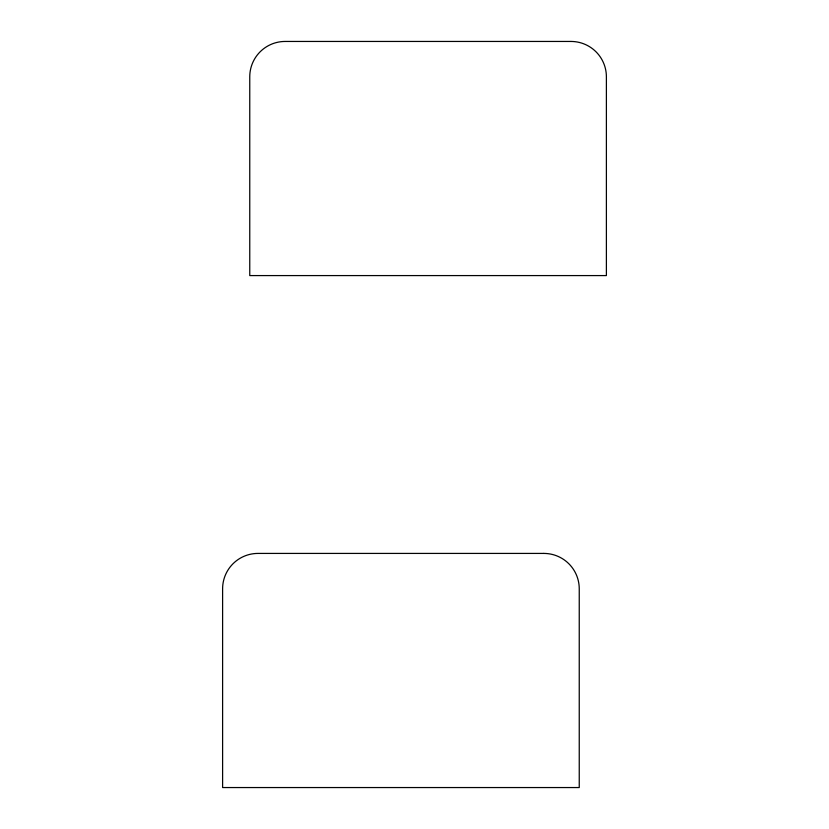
<?xml version="1.0" encoding="UTF-8"?>
<svg xmlns="http://www.w3.org/2000/svg" width="829" height="829" viewBox="0 0 829 829"><rect width="100%" height="100%" fill="white"/><g stroke="black" fill="none" stroke-linecap="round" stroke-linejoin="round"><path stroke-width="1.24" d="M570.994 41.45L285.145 41.45A35.388 35.388 0 0 0 249.757 76.838L249.757 275.58L606.393 275.58L606.393 76.838A35.388 35.388 0 0 0 570.994 41.45M543.855 553.42L258.006 553.42A35.388 35.388 0 0 0 222.607 588.818L222.607 787.55L579.243 787.55L579.243 588.818A35.388 35.388 0 0 0 543.855 553.42"/></g></svg>
